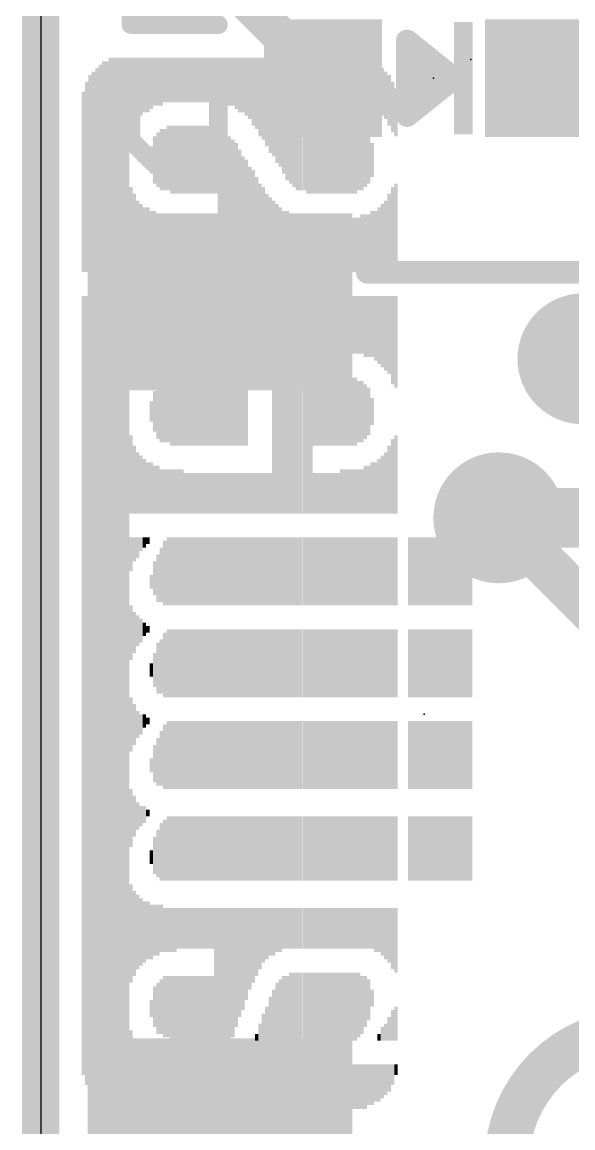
# Model space of a CAD drawing. Extents: x -0.1 to 25.5, y -0.1 to 20.4.
# Drawn here: x -0.13 to 3.62, y 6.08 to 13.59 of the extents above; entities that cross this region are included whole.
import ezdxf

# ---------------------------------------------------------------- set-up
doc = ezdxf.new("R2010")
doc.units = 0
for name, color, linetype in [('1', 12, 'CONTINUOUS'), ('16', 5, 'CONTINUOUS'), ('18', 110, 'CONTINUOUS'), ('20', 53, 'CONTINUOUS'), ('21', 40, 'CONTINUOUS'), ('22', 6, 'CONTINUOUS'), ('23', 40, 'CONTINUOUS'), ('24', 6, 'CONTINUOUS')]:
    doc.layers.add(name, color=color, linetype=linetype)

# ---------------------------------------------------------------- blocks, each defined once
blk = doc.blocks.new('RECT')
blk.add_solid([(-0.5, -0.5), (0.5, -0.5), (-0.5, 0.5), (0.5, 0.5)])
blk = doc.blocks.new('ROUNDV')
at = {"const_width": 0.5}
blk.add_lwpolyline([(0, -0.25, 1), (0, 0.25, 1), (0, -0.25)], format="xyb", dxfattribs=at)

msp = doc.modelspace()

# ---------------------------------------------------------------- linework, layer by layer
at = {"layer": '1'}
for points, const_width in [([(0, 0), (0, 20.32)], 0.254), ([(1.917, 13.208), (1.27, 13.855)], 0.254), ([(3.417, 13.208), (4.064, 13.208)], 0.3048), ([(3.1115, 10.2235), (3.945, 9.39)], 0.3048)]:
    msp.add_lwpolyline(points, dxfattribs=dict(at, const_width=const_width))
for points, const_width in [([(1.8721, 13.1631, 1), (1.9619, 13.2529)], 0.127), ([(3.417, 13.2842, 1), (3.417, 13.1318)], 0.1524), ([(3.1654, 10.2774, 1), (3.0576, 10.1696)], 0.1524)]:
    msp.add_lwpolyline(points, format="xyb", dxfattribs=dict(at, const_width=const_width))
at = {"layer": '16'}
for points, const_width in [([(0, 0), (0, 20.32)], 0.254), ([(3.1115, 10.2235), (4.8895, 10.2235)], 0.4064), ([(4.826, 10.2235), (3.1115, 10.2235)], 0.3048)]:
    msp.add_lwpolyline(points, dxfattribs=dict(at, const_width=const_width))
for points, const_width in [([(3.1115, 10.3251, 1), (3.1115, 10.1219)], 0.2032), ([(3.1115, 10.2997, 1), (3.1115, 10.1473)], 0.1524)]:
    msp.add_lwpolyline(points, format="xyb", dxfattribs=dict(at, const_width=const_width))
at = {"layer": '20'}
msp.add_line((0, 17.78), (0, 2.54), dxfattribs=at)
at = {"layer": '21'}
for points, const_width in [([(0.6133, 13.572), (0.6133, 14.0169)], 0.127), ([(1.2065, 13.572), (0.6133, 13.572)], 0.127), ([(2.8067, 13.208), (2.4892, 13.462)], 0.1524), ([(2.4892, 13.462), (2.4892, 12.954)], 0.1524), ([(2.4892, 13.4112), (2.5527, 13.4112)], 0.1524), ([(0.7616, 13.2297), (0.6133, 13.0814)], 0.127), ([(1.0582, 13.2297), (0.7616, 13.2297)], 0.127), ([(1.2065, 13.0814), (1.0582, 13.2297)], 0.127), ([(2.4892, 13.2588), (2.7432, 13.2588)], 0.1524), ([(2.4892, 12.954), (2.8067, 13.208)], 0.1524), ([(0.6133, 13.0814), (0.6133, 12.7848)], 0.127), ([(1.2065, 12.7848), (1.2065, 13.0814)], 0.127), ([(2.4892, 13.1064), (2.6797, 13.1064)], 0.1524), ([(0.6133, 12.7848), (0.7616, 12.6365)], 0.127), ([(1.0582, 12.6365), (1.2065, 12.7848)], 0.127), ([(0.7616, 12.6365), (1.0582, 12.6365)], 0.127), ([(2.2175, 11.89), (4.8175, 11.89)], 0.1524), ([(0.5175, 10.99), (0.5175, 6.79)], 0.1524)]:
    msp.add_lwpolyline(points, dxfattribs=dict(at, const_width=const_width))
for points, const_width in [([(0.6133, 13.6038, 1), (0.6133, 13.5403)], 0.0635), ([(0.5816, 13.572, 1), (0.6451, 13.572)], 0.0635), ([(1.2065, 13.5403, 1), (1.2065, 13.6038)], 0.0635), ([(2.513, 13.4918, 1), (2.4654, 13.4322)], 0.0762), ([(2.5273, 13.462, 1), (2.4511, 13.462)], 0.0762), ([(2.4892, 13.4493, 1), (2.4892, 13.3731)], 0.0762), ([(2.5527, 13.3731, 1), (2.5527, 13.4493)], 0.0762), ([(0.7616, 13.2614, 1), (0.7616, 13.1979)], 0.0635), ([(0.7841, 13.2072, 1), (0.7392, 13.2521)], 0.0635), ([(1.0807, 13.2521, 1), (1.0358, 13.2072)], 0.0635), ([(1.0582, 13.1979, 1), (1.0582, 13.2614)], 0.0635), ([(2.4892, 13.2969, 1), (2.4892, 13.2207)], 0.0762), ([(2.7432, 13.2207, 1), (2.7432, 13.2969)], 0.0762), ([(2.8305, 13.1782, 1), (2.7829, 13.2378)], 0.0762), ([(2.7829, 13.1782, 1), (2.8305, 13.2378)], 0.0762), ([(0.6451, 13.0814, 1), (0.5816, 13.0814)], 0.0635), ([(1.2383, 13.0814, 1), (1.1748, 13.0814)], 0.0635), ([(2.4892, 13.1445, 1), (2.4892, 13.0683)], 0.0762), ([(2.6797, 13.0683, 1), (2.6797, 13.1445)], 0.0762), ([(0.5909, 13.1038, 1), (0.6358, 13.0589)], 0.0635), ([(1.184, 13.0589, 1), (1.229, 13.1038)], 0.0635), ([(2.4654, 12.9838, 1), (2.513, 12.9242)], 0.0762), ([(2.4511, 12.954, 1), (2.5273, 12.954)], 0.0762), ([(0.6358, 12.8072, 1), (0.5909, 12.7623)], 0.0635), ([(1.229, 12.7623, 1), (1.184, 12.8072)], 0.0635), ([(0.5816, 12.7848, 1), (0.6451, 12.7848)], 0.0635), ([(1.1748, 12.7848, 1), (1.2383, 12.7848)], 0.0635), ([(0.7616, 12.6683, 1), (0.7616, 12.6047)], 0.0635), ([(0.7392, 12.614, 1), (0.7841, 12.659)], 0.0635), ([(1.0358, 12.659, 1), (1.0807, 12.614)], 0.0635), ([(1.0582, 12.6047, 1), (1.0582, 12.6683)], 0.0635), ([(2.2175, 11.9281, 1), (2.2175, 11.8519)], 0.0762), ([(0.5556, 10.99, 1), (0.4794, 10.99)], 0.0762), ([(0.4794, 6.79, 1), (0.5556, 6.79)], 0.0762)]:
    msp.add_lwpolyline(points, format="xyb", dxfattribs=dict(at, const_width=const_width))
at = {"layer": '22', "const_width": 0.3048}
msp.add_lwpolyline([(4.064, 4.944, 1), (4.064, 6.74, 1), (4.064, 4.944)], format="xyb", dxfattribs=at)
at = {"layer": '23'}
for p in [(2.667, 13.208), (2.6035, 8.89)]:
    msp.add_point(p, dxfattribs=at)
at = {"layer": '24'}
msp.add_point((2.921, 13.335), dxfattribs=at)

# ---------------------------------------------------------------- block references
at = {"layer": '1', "xscale": 0.8, "yscale": 0.8, "rotation": 270}
for p in [(1.917, 13.208), (3.417, 13.208)]:
    msp.add_blockref('RECT', p, dxfattribs=at)
at = {"layer": '1', "xscale": 1.8, "yscale": 1.2}
for p in [(1.2175, 11.69), (1.2175, 6.09)]:
    msp.add_blockref('RECT', p, dxfattribs=at)
at = {"layer": '18', "xscale": 0.889, "yscale": 0.889}
for p in [(3.683, 11.303), (3.683, 11.303), (3.1115, 10.2235), (3.1115, 10.2235)]:
    msp.add_blockref('ROUNDV', p, dxfattribs=at)
at = {"layer": '21', "xscale": 0.762, "yscale": 0.127, "rotation": 270}
msp.add_blockref('RECT', (2.8702, 13.208), dxfattribs=at)
at = {"layer": '22', "rotation": 270}
for p, xscale, yscale in [((0.404, 12.5959), 1.4072, 0.0231), ((0.4271, 12.6073), 1.43, 0.0231), ((0.4502, 12.6073), 1.43, 0.0231), ((0.4733, 12.62), 1.4554, 0.0231), ((0.4964, 12.62), 1.4554, 0.0231), ((0.5196, 12.62), 1.4554, 0.0231), ((0.5427, 12.62), 1.4554, 0.0231), ((0.5658, 12.62), 1.4554, 0.0231), ((0.5889, 12.62), 1.4554, 0.0231), ((0.612, 13.0937), 0.508, 0.0231), ((0.635, 13.1166), 0.4623, 0.0229), ((0.658, 13.1394), 0.4166, 0.0231), ((0.6811, 13.1509), 0.3937, 0.0231), ((0.7042, 13.1623), 0.3708, 0.0231), ((0.7273, 13.1623), 0.3708, 0.0231), ((0.7504, 13.1737), 0.348, 0.0231), ((0.7736, 13.1851), 0.3251, 0.0231), ((0.7967, 13.1851), 0.3251, 0.0231), ((0.8198, 13.1851), 0.3251, 0.0231), ((0.8429, 13.1966), 0.3023, 0.0231), ((0.866, 13.1966), 0.3023, 0.0231), ((0.889, 13.1966), 0.3023, 0.0229), ((0.912, 13.1966), 0.3023, 0.0231), ((0.9351, 13.1966), 0.3023, 0.0231), ((0.9582, 13.1966), 0.3023, 0.0231), ((0.9813, 13.1966), 0.3023, 0.0231), ((1.0044, 13.1966), 0.3023, 0.0231), ((1.0276, 13.1966), 0.3023, 0.0231), ((1.0507, 13.1966), 0.3023, 0.0231), ((1.0738, 13.1966), 0.3023, 0.0231), ((1.0969, 13.1966), 0.3023, 0.0231), ((1.12, 13.1966), 0.3023, 0.0231), ((1.143, 13.1966), 0.3023, 0.0229), ((1.166, 13.1966), 0.3023, 0.0231), ((1.1891, 13.1966), 0.3023, 0.0231), ((1.2122, 13.1966), 0.3023, 0.0231), ((1.2353, 13.1966), 0.3023, 0.0231), ((1.2584, 13.1851), 0.3251, 0.0231), ((1.2816, 13.1851), 0.3251, 0.0231), ((1.3047, 13.1851), 0.3251, 0.0231), ((1.3278, 13.1737), 0.348, 0.0231), ((1.3509, 13.1623), 0.3708, 0.0231), ((1.374, 13.1623), 0.3708, 0.0231), ((1.397, 13.1509), 0.3937, 0.0229), ((1.42, 13.1394), 0.4166, 0.0231), ((1.4431, 13.1166), 0.4623, 0.0231), ((1.4662, 13.1051), 0.4851, 0.0231), ((1.4893, 13.081), 0.5334, 0.0231), ((1.5124, 13.0696), 0.5563, 0.0231), ((1.5356, 13.0467), 0.602, 0.0231), ((1.5587, 13.0239), 0.6477, 0.0231), ((1.5818, 13.0124), 0.6706, 0.0231), ((1.6049, 12.9896), 0.7163, 0.0231), ((1.628, 12.9781), 0.7391, 0.0231), ((1.651, 12.954), 0.7874, 0.0229), ((1.674, 12.9311), 0.8331, 0.0231), ((1.6971, 12.9197), 0.856, 0.0231), ((1.7202, 12.9083), 0.8788, 0.0231), ((1.7433, 12.8969), 0.9017, 0.0231), ((1.7664, 12.8969), 0.9017, 0.0231), ((1.7896, 13.1966), 0.3023, 0.0231), ((1.8127, 13.1966), 0.3023, 0.0231), ((1.8358, 13.1966), 0.3023, 0.0231), ((1.8589, 13.1966), 0.3023, 0.0231), ((1.882, 13.1966), 0.3023, 0.0231), ((1.905, 13.1966), 0.3023, 0.0229), ((1.928, 13.1966), 0.3023, 0.0231), ((1.9511, 13.1966), 0.3023, 0.0231), ((1.9742, 13.1966), 0.3023, 0.0231), ((1.9973, 13.1966), 0.3023, 0.0231), ((2.0204, 13.1966), 0.3023, 0.0231), ((2.0436, 13.1966), 0.3023, 0.0231), ((2.0667, 13.1966), 0.3023, 0.0231), ((2.0898, 13.1966), 0.3023, 0.0231), ((2.1129, 13.1966), 0.3023, 0.0231), ((2.136, 13.1966), 0.3023, 0.0231), ((2.159, 13.1966), 0.3023, 0.0229), ((2.182, 13.1851), 0.3251, 0.0231), ((2.2051, 13.1851), 0.3251, 0.0231), ((2.2282, 13.1851), 0.3251, 0.0231), ((2.2513, 13.161), 0.3226, 0.0231), ((2.2744, 13.161), 0.3226, 0.0231), ((2.2976, 13.1382), 0.3226, 0.0231), ((0.3349, 12.5616), 1.3386, 0.0231), ((0.358, 12.573), 1.3614, 0.0231), ((0.381, 12.5844), 1.3843, 0.0229), ((2.3207, 13.1153), 0.3226, 0.0231), ((2.3438, 13.0924), 0.3226, 0.0231), ((2.3669, 13.0581), 0.3454, 0.0231), ((0.3118, 12.5387), 1.2929, 0.0231), ((2.39, 13.0124), 0.3454, 0.0231), ((2.413, 12.9769), 0.3251, 0.0229), ((0.2887, 12.5044), 1.2243, 0.0231), ((0.7967, 12.6543), 0.3708, 0.0231), ((0.8198, 12.6543), 0.4166, 0.0231), ((0.8429, 12.6543), 0.4166, 0.0231), ((0.866, 12.6657), 0.4394, 0.0231), ((0.889, 12.6543), 0.4623, 0.0229), ((0.912, 12.6543), 0.4623, 0.0231), ((0.9351, 12.6543), 0.4623, 0.0231), ((0.9582, 12.6543), 0.4623, 0.0231), ((0.9813, 12.6543), 0.4623, 0.0231), ((1.0044, 12.6543), 0.4623, 0.0231), ((1.0276, 12.6543), 0.4623, 0.0231), ((1.0507, 12.6543), 0.4623, 0.0231), ((1.0738, 12.6543), 0.4623, 0.0231), ((1.0969, 12.6543), 0.4623, 0.0231), ((1.12, 12.6543), 0.4623, 0.0231), ((1.143, 12.6543), 0.4623, 0.0229), ((1.166, 12.6543), 0.4623, 0.0231), ((1.1891, 12.6543), 0.4623, 0.0231), ((1.2122, 12.3774), 0.9703, 0.0231), ((1.2353, 12.3774), 0.9703, 0.0231), ((1.2584, 12.366), 0.9474, 0.0231), ((1.7896, 12.6657), 0.4394, 0.0231), ((1.8127, 12.6543), 0.4623, 0.0231), ((1.8358, 12.6543), 0.4623, 0.0231), ((1.8589, 12.6543), 0.4623, 0.0231), ((1.882, 12.6543), 0.4623, 0.0231), ((1.905, 12.6543), 0.4623, 0.0229), ((1.928, 12.6543), 0.4623, 0.0231), ((1.9511, 12.6543), 0.4623, 0.0231), ((1.9742, 12.6543), 0.4623, 0.0231), ((1.9973, 12.6543), 0.4623, 0.0231), ((2.0204, 12.6543), 0.4623, 0.0231), ((2.0436, 12.6543), 0.4623, 0.0231), ((2.0667, 12.6543), 0.4623, 0.0231), ((2.0898, 12.6543), 0.4623, 0.0231), ((2.1129, 12.6543), 0.4623, 0.0231), ((2.136, 12.6543), 0.4623, 0.0231), ((2.159, 12.6657), 0.4394, 0.0229), ((2.182, 12.6543), 0.4166, 0.0231), ((2.2051, 12.6543), 0.3708, 0.0231), ((0.7736, 12.653), 0.3226, 0.0231), ((1.2816, 12.3533), 0.922, 0.0231), ((1.3047, 12.3419), 0.8992, 0.0231), ((1.3278, 12.3304), 0.8763, 0.0231), ((2.2282, 12.653), 0.3226, 0.0231), ((2.2513, 12.653), 0.2311, 0.0231), ((0.7504, 12.653), 0.1854, 0.0231), ((1.3509, 12.3076), 0.8306, 0.0231), ((1.374, 12.2847), 0.7849, 0.0231), ((1.397, 12.2733), 0.762, 0.0229), ((1.42, 12.2504), 0.7163, 0.0231), ((1.4431, 12.239), 0.6934, 0.0231), ((0.612, 12.2847), 0.3683, 0.0231), ((1.4662, 12.2149), 0.6452, 0.0231), ((1.4893, 12.192), 0.5994, 0.0231), ((1.5124, 12.1806), 0.5766, 0.0231), ((2.39, 12.1806), 0.5766, 0.0231), ((2.413, 12.192), 0.5994, 0.0229), ((0.635, 12.2619), 0.3226, 0.0229), ((1.5356, 12.1577), 0.5309, 0.0231), ((1.5587, 12.1463), 0.508, 0.0231), ((2.3669, 12.1577), 0.5309, 0.0231), ((0.658, 12.239), 0.2769, 0.0231), ((0.6811, 12.2276), 0.254, 0.0231), ((0.7042, 12.2161), 0.2311, 0.0231), ((0.7273, 12.2161), 0.2311, 0.0231), ((1.5818, 12.1349), 0.4851, 0.0231), ((1.6049, 12.1234), 0.4623, 0.0231), ((1.628, 12.112), 0.4394, 0.0231), ((2.2976, 12.112), 0.4394, 0.0231), ((2.3207, 12.1234), 0.4623, 0.0231), ((2.3438, 12.1349), 0.4851, 0.0231), ((0.7504, 12.2034), 0.2057, 0.0231), ((0.7736, 12.0993), 0.414, 0.0231), ((0.7967, 12.0879), 0.3912, 0.0231), ((0.8198, 12.0879), 0.3912, 0.0231), ((0.8429, 12.0879), 0.3912, 0.0231), ((0.866, 12.0764), 0.3683, 0.0231), ((0.889, 12.0764), 0.3683, 0.0229), ((0.912, 12.0764), 0.3683, 0.0231), ((0.9351, 12.0764), 0.3683, 0.0231), ((0.9582, 12.0764), 0.3683, 0.0231), ((0.9813, 12.0764), 0.3683, 0.0231), ((1.0044, 12.0764), 0.3683, 0.0231), ((1.0276, 12.0764), 0.3683, 0.0231), ((1.0507, 12.0764), 0.3683, 0.0231), ((1.0738, 12.0764), 0.3683, 0.0231), ((1.0969, 12.0764), 0.3683, 0.0231), ((1.12, 12.0764), 0.3683, 0.0231), ((1.143, 12.0764), 0.3683, 0.0229), ((1.166, 12.0764), 0.3683, 0.0231), ((1.1891, 12.0764), 0.3683, 0.0231), ((1.651, 12.0993), 0.414, 0.0229), ((1.674, 12.0993), 0.414, 0.0231), ((1.6971, 12.0879), 0.3912, 0.0231), ((1.7202, 12.0879), 0.3912, 0.0231), ((1.7433, 12.0764), 0.3683, 0.0231), ((1.7664, 12.0764), 0.3683, 0.0231), ((1.7896, 12.0764), 0.3683, 0.0231), ((1.8127, 12.0764), 0.3683, 0.0231), ((1.8358, 12.0764), 0.3683, 0.0231), ((1.8589, 12.0764), 0.3683, 0.0231), ((1.882, 12.0764), 0.3683, 0.0231), ((1.905, 12.0764), 0.3683, 0.0229), ((1.928, 12.0764), 0.3683, 0.0231), ((1.9511, 12.0764), 0.3683, 0.0231), ((1.9742, 12.0764), 0.3683, 0.0231), ((1.9973, 12.0764), 0.3683, 0.0231), ((2.0204, 12.0764), 0.3683, 0.0231), ((2.0436, 12.0764), 0.3683, 0.0231), ((2.0667, 12.0764), 0.3683, 0.0231), ((2.0898, 12.0764), 0.3683, 0.0231), ((2.1129, 12.0764), 0.3683, 0.0231), ((2.136, 12.0764), 0.3683, 0.0231), ((2.159, 12.0764), 0.3683, 0.0229), ((2.182, 12.0879), 0.3912, 0.0231), ((2.2051, 12.0879), 0.3912, 0.0231), ((2.2282, 12.0879), 0.3912, 0.0231), ((2.2513, 12.0993), 0.414, 0.0231), ((2.2744, 12.0993), 0.414, 0.0231), ((0.2887, 9.0856), 5.2883, 0.0231), ((0.3118, 9.0513), 5.3569, 0.0231), ((0.3349, 9.0284), 5.4026, 0.0231), ((0.358, 9.017), 5.4254, 0.0231), ((0.381, 9.0056), 5.4483, 0.0229), ((0.404, 8.9941), 5.4712, 0.0231), ((0.4271, 8.9941), 5.4712, 0.0231), ((0.4502, 8.9827), 5.494, 0.0231), ((0.4733, 8.9827), 5.494, 0.0231), ((0.4964, 8.97), 5.5194, 0.0231), ((0.5196, 8.97), 5.5194, 0.0231), ((0.5427, 8.97), 5.5194, 0.0231), ((0.5658, 8.97), 5.5194, 0.0231), ((0.5889, 8.97), 5.5194, 0.0231), ((0.7736, 11.5227), 0.414, 0.0231), ((0.7967, 11.5227), 0.414, 0.0231), ((0.8198, 11.5341), 0.3912, 0.0231), ((0.8429, 11.5341), 0.3912, 0.0231), ((0.866, 11.5341), 0.3912, 0.0231), ((0.889, 11.5341), 0.3912, 0.0229), ((0.912, 11.5456), 0.3683, 0.0231), ((0.9351, 11.5456), 0.3683, 0.0231), ((0.9582, 11.5456), 0.3683, 0.0231), ((0.9813, 11.5456), 0.3683, 0.0231), ((1.0044, 11.5456), 0.3683, 0.0231), ((1.0276, 11.5456), 0.3683, 0.0231), ((1.0507, 11.5456), 0.3683, 0.0231), ((1.0738, 11.5456), 0.3683, 0.0231), ((1.0969, 11.5456), 0.3683, 0.0231), ((1.12, 11.5456), 0.3683, 0.0231), ((1.143, 11.5456), 0.3683, 0.0229), ((1.166, 11.5456), 0.3683, 0.0231), ((1.1891, 11.5456), 0.3683, 0.0231), ((1.2122, 11.5456), 0.3683, 0.0231), ((1.2353, 11.5456), 0.3683, 0.0231), ((1.2584, 11.5456), 0.3683, 0.0231), ((1.2816, 11.5456), 0.3683, 0.0231), ((1.3047, 11.5456), 0.3683, 0.0231), ((1.3278, 11.5456), 0.3683, 0.0231), ((1.3509, 11.5456), 0.3683, 0.0231), ((1.374, 11.5456), 0.3683, 0.0231), ((1.397, 11.5456), 0.3683, 0.0229), ((1.42, 11.5456), 0.3683, 0.0231), ((1.4431, 11.5456), 0.3683, 0.0231), ((1.4662, 11.5456), 0.3683, 0.0231), ((1.4893, 11.5456), 0.3683, 0.0231), ((1.5124, 11.5456), 0.3683, 0.0231), ((1.5356, 11.5456), 0.3683, 0.0231), ((1.5587, 11.5456), 0.3683, 0.0231), ((1.5818, 11.5456), 0.3683, 0.0231), ((1.6049, 11.5456), 0.3683, 0.0231), ((1.628, 11.5456), 0.3683, 0.0231), ((1.651, 11.5456), 0.3683, 0.0229), ((1.674, 11.5456), 0.3683, 0.0231), ((1.6971, 11.5456), 0.3683, 0.0231), ((1.7202, 11.5456), 0.3683, 0.0231), ((1.7433, 11.5456), 0.3683, 0.0231), ((1.7664, 11.5456), 0.3683, 0.0231), ((1.7896, 11.5456), 0.3683, 0.0231), ((1.8127, 11.5456), 0.3683, 0.0231), ((1.8358, 11.5456), 0.3683, 0.0231), ((1.8589, 11.5456), 0.3683, 0.0231), ((1.882, 11.5456), 0.3683, 0.0231), ((1.905, 11.5456), 0.3683, 0.0229), ((1.928, 11.5456), 0.3683, 0.0231), ((1.9511, 11.5456), 0.3683, 0.0231), ((1.9742, 11.5456), 0.3683, 0.0231), ((1.9973, 11.5456), 0.3683, 0.0231), ((2.0204, 11.5456), 0.3683, 0.0231), ((2.0436, 11.5456), 0.3683, 0.0231), ((2.0667, 11.5456), 0.3683, 0.0231), ((2.0898, 11.5456), 0.3683, 0.0231), ((2.1129, 11.5341), 0.3912, 0.0231), ((2.136, 11.5341), 0.3912, 0.0231), ((2.159, 11.5341), 0.3912, 0.0229), ((2.182, 11.5341), 0.3912, 0.0231), ((2.2051, 11.5227), 0.414, 0.0231), ((2.2282, 11.5227), 0.414, 0.0231), ((2.2513, 11.5227), 0.414, 0.0231), ((2.2744, 11.51), 0.4394, 0.0231), ((2.2976, 11.4986), 0.4623, 0.0231), ((2.3207, 11.4871), 0.4851, 0.0231), ((2.3438, 11.4757), 0.508, 0.0231), ((2.3669, 11.4643), 0.5309, 0.0231), ((2.39, 11.43), 0.5994, 0.0231), ((2.413, 11.4186), 0.6223, 0.0229), ((0.612, 11.3259), 0.3912, 0.0231), ((0.635, 11.3487), 0.3454, 0.0229), ((0.658, 11.3716), 0.2997, 0.0231), ((0.6811, 11.383), 0.2769, 0.0231), ((0.7042, 11.3944), 0.254, 0.0231), ((0.7273, 11.4059), 0.2311, 0.0231), ((0.7504, 11.4059), 0.2311, 0.0231), ((0.7967, 10.9449), 0.3708, 0.0231), ((0.8198, 10.9449), 0.4166, 0.0231), ((0.8429, 10.9449), 0.4166, 0.0231), ((0.866, 10.9563), 0.4394, 0.0231), ((0.889, 10.9449), 0.4623, 0.0229), ((0.912, 10.9449), 0.4623, 0.0231), ((0.9351, 10.9449), 0.4623, 0.0231), ((0.9582, 10.9449), 0.4623, 0.0231), ((0.9813, 10.9449), 0.4623, 0.0231), ((1.0044, 10.9449), 0.4623, 0.0231), ((1.0276, 10.9449), 0.4623, 0.0231), ((1.0507, 10.9449), 0.4623, 0.0231), ((1.0738, 10.9449), 0.4623, 0.0231), ((1.0969, 10.9449), 0.4623, 0.0231), ((1.12, 10.9449), 0.4623, 0.0231), ((1.143, 10.9449), 0.4623, 0.0229), ((1.166, 10.9449), 0.4623, 0.0231), ((1.1891, 10.9449), 0.4623, 0.0231), ((1.2122, 10.9449), 0.4623, 0.0231), ((1.2353, 10.9449), 0.4623, 0.0231), ((1.2584, 10.9449), 0.4623, 0.0231), ((1.2816, 10.9449), 0.4623, 0.0231), ((1.3047, 10.9449), 0.4623, 0.0231), ((1.3278, 10.9449), 0.4623, 0.0231), ((1.3509, 10.9449), 0.4623, 0.0231), ((1.374, 10.9449), 0.4623, 0.0231), ((1.397, 10.9449), 0.4623, 0.0229), ((1.5818, 10.7137), 0.9246, 0.0231), ((1.6049, 10.7137), 0.9246, 0.0231), ((1.628, 10.7137), 0.9246, 0.0231), ((1.651, 10.7137), 0.9246, 0.0229), ((1.674, 10.7137), 0.9246, 0.0231), ((1.6971, 10.7137), 0.9246, 0.0231), ((1.7202, 10.7137), 0.9246, 0.0231), ((1.7433, 10.7137), 0.9246, 0.0231), ((1.7664, 10.7137), 0.9246, 0.0231), ((1.7896, 10.7137), 0.9246, 0.0231), ((1.8127, 10.7137), 0.9246, 0.0231), ((1.8358, 10.7137), 0.9246, 0.0231), ((1.8589, 10.9449), 0.4623, 0.0231), ((1.882, 10.9449), 0.4623, 0.0231), ((1.905, 10.9449), 0.4623, 0.0229), ((1.928, 10.9449), 0.4623, 0.0231), ((1.9511, 10.9449), 0.4623, 0.0231), ((1.9742, 10.9449), 0.4623, 0.0231), ((1.9973, 10.9449), 0.4623, 0.0231), ((2.0204, 10.9449), 0.4623, 0.0231), ((2.0436, 10.9449), 0.4623, 0.0231), ((2.0667, 10.9449), 0.4623, 0.0231), ((2.0898, 10.9449), 0.4623, 0.0231), ((2.1129, 10.9449), 0.4623, 0.0231), ((2.136, 10.9449), 0.4623, 0.0231), ((2.159, 10.9449), 0.4166, 0.0229), ((2.182, 10.9449), 0.4166, 0.0231), ((2.2051, 10.9449), 0.3708, 0.0231), ((0.7736, 10.9461), 0.2769, 0.0231), ((2.2282, 10.9449), 0.3251, 0.0231), ((2.2513, 10.9449), 0.1829, 0.0231), ((0.7504, 10.9449), 0.1372, 0.0231), ((0.612, 10.5169), 0.5309, 0.0231), ((2.39, 10.5054), 0.508, 0.0231), ((2.413, 10.5169), 0.5309, 0.0229), ((0.635, 10.4826), 0.4623, 0.0229), ((0.658, 10.4597), 0.4166, 0.0231), ((2.3438, 10.4597), 0.4166, 0.0231), ((2.3669, 10.4826), 0.4623, 0.0231), ((0.6811, 10.4483), 0.3937, 0.0231), ((0.7042, 10.4369), 0.3708, 0.0231), ((0.7273, 10.4254), 0.348, 0.0231), ((0.7504, 10.4254), 0.348, 0.0231), ((2.2513, 10.4254), 0.348, 0.0231), ((2.2744, 10.4254), 0.348, 0.0231), ((2.2976, 10.4369), 0.3708, 0.0231), ((2.3207, 10.4483), 0.3937, 0.0231), ((0.7736, 10.414), 0.3251, 0.0231), ((0.7967, 10.414), 0.3251, 0.0231), ((0.8198, 10.4026), 0.3023, 0.0231), ((0.8429, 10.4026), 0.3023, 0.0231), ((0.866, 10.4026), 0.3023, 0.0231), ((0.889, 10.4026), 0.3023, 0.0229), ((0.912, 10.4026), 0.3023, 0.0231), ((0.9351, 10.4026), 0.3023, 0.0231), ((0.9582, 10.4026), 0.3023, 0.0231), ((0.9813, 10.3899), 0.2769, 0.0231), ((1.0044, 10.3899), 0.2769, 0.0231), ((1.0276, 10.3899), 0.2769, 0.0231), ((1.0507, 10.3899), 0.2769, 0.0231), ((1.0738, 10.3899), 0.2769, 0.0231), ((1.0969, 10.3899), 0.2769, 0.0231), ((1.12, 10.3899), 0.2769, 0.0231), ((1.143, 10.3899), 0.2769, 0.0229), ((1.166, 10.3899), 0.2769, 0.0231), ((1.1891, 10.3899), 0.2769, 0.0231), ((1.2122, 10.3899), 0.2769, 0.0231), ((1.2353, 10.3899), 0.2769, 0.0231), ((1.2584, 10.3899), 0.2769, 0.0231), ((1.2816, 10.3899), 0.2769, 0.0231), ((1.3047, 10.3899), 0.2769, 0.0231), ((1.3278, 10.3899), 0.2769, 0.0231), ((1.3509, 10.3899), 0.2769, 0.0231), ((1.374, 10.3899), 0.2769, 0.0231), ((1.397, 10.3899), 0.2769, 0.0229), ((1.42, 10.3899), 0.2769, 0.0231), ((1.4431, 10.3899), 0.2769, 0.0231), ((1.4662, 10.3899), 0.2769, 0.0231), ((1.4893, 10.3899), 0.2769, 0.0231), ((1.5124, 10.3899), 0.2769, 0.0231), ((1.5356, 10.3899), 0.2769, 0.0231), ((1.5587, 10.3899), 0.2769, 0.0231), ((1.8589, 10.3899), 0.2769, 0.0231), ((1.882, 10.3899), 0.2769, 0.0231), ((1.905, 10.3899), 0.2769, 0.0229), ((1.928, 10.3899), 0.2769, 0.0231), ((1.9511, 10.3899), 0.2769, 0.0231), ((1.9742, 10.3899), 0.2769, 0.0231), ((1.9973, 10.3899), 0.2769, 0.0231), ((2.0204, 10.3899), 0.2769, 0.0231), ((2.0436, 10.4026), 0.3023, 0.0231), ((2.0667, 10.4026), 0.3023, 0.0231), ((2.0898, 10.4026), 0.3023, 0.0231), ((2.1129, 10.4026), 0.3023, 0.0231), ((2.136, 10.4026), 0.3023, 0.0231), ((2.159, 10.4026), 0.3023, 0.0229), ((2.182, 10.4026), 0.3023, 0.0231), ((2.2051, 10.414), 0.3251, 0.0231), ((2.2282, 10.414), 0.3251, 0.0231), ((0.612, 9.9759), 0.2311, 0.0231), ((0.635, 10.0101), 0.1626, 0.0229), ((0.658, 10.0216), 0.1397, 0.0231), ((0.6811, 10.0444), 0.094, 0.0231), ((0.7042, 10.0559), 0.0711, 0.0231), ((0.7273, 10.0686), 0.0457, 0.0231), ((0.8429, 9.8489), 0.4394, 0.0231), ((0.866, 9.8603), 0.4623, 0.0231), ((0.889, 9.8603), 0.4623, 0.0229), ((0.912, 9.8603), 0.4623, 0.0231), ((0.9351, 9.8603), 0.4623, 0.0231), ((0.9582, 9.8603), 0.4623, 0.0231), ((0.9813, 9.8603), 0.4623, 0.0231), ((1.0044, 9.8603), 0.4623, 0.0231), ((1.0276, 9.8603), 0.4623, 0.0231), ((1.0507, 9.8603), 0.4623, 0.0231), ((1.0738, 9.8603), 0.4623, 0.0231), ((1.0969, 9.8603), 0.4623, 0.0231), ((1.12, 9.8603), 0.4623, 0.0231), ((1.143, 9.8603), 0.4623, 0.0229), ((1.166, 9.8603), 0.4623, 0.0231), ((1.1891, 9.8603), 0.4623, 0.0231), ((1.2122, 9.8603), 0.4623, 0.0231), ((1.2353, 9.8603), 0.4623, 0.0231), ((1.2584, 9.8603), 0.4623, 0.0231), ((1.2816, 9.8603), 0.4623, 0.0231), ((1.3047, 9.8603), 0.4623, 0.0231), ((1.3278, 9.8603), 0.4623, 0.0231), ((1.3509, 9.8603), 0.4623, 0.0231), ((1.374, 9.8603), 0.4623, 0.0231), ((1.397, 9.8603), 0.4623, 0.0229), ((1.42, 9.8603), 0.4623, 0.0231), ((1.4431, 9.8603), 0.4623, 0.0231), ((1.4662, 9.8603), 0.4623, 0.0231), ((1.4893, 9.8603), 0.4623, 0.0231), ((1.5124, 9.8603), 0.4623, 0.0231), ((1.5356, 9.8603), 0.4623, 0.0231), ((1.5587, 9.8603), 0.4623, 0.0231), ((1.5818, 9.8603), 0.4623, 0.0231), ((1.6049, 9.8603), 0.4623, 0.0231), ((1.628, 9.8603), 0.4623, 0.0231), ((1.651, 9.8603), 0.4623, 0.0229), ((1.674, 9.8603), 0.4623, 0.0231), ((1.6971, 9.8603), 0.4623, 0.0231), ((1.7202, 9.8603), 0.4623, 0.0231), ((1.7433, 9.8603), 0.4623, 0.0231), ((1.7664, 9.8603), 0.4623, 0.0231), ((1.7896, 9.8603), 0.4623, 0.0231), ((1.8127, 9.8603), 0.4623, 0.0231), ((1.8358, 9.8603), 0.4623, 0.0231), ((1.8589, 9.8603), 0.4623, 0.0231), ((1.882, 9.8603), 0.4623, 0.0231), ((1.905, 9.8603), 0.4623, 0.0229), ((1.928, 9.8603), 0.4623, 0.0231), ((1.9511, 9.8603), 0.4623, 0.0231), ((1.9742, 9.8603), 0.4623, 0.0231), ((1.9973, 9.8603), 0.4623, 0.0231), ((2.0204, 9.8603), 0.4623, 0.0231), ((2.0436, 9.8603), 0.4623, 0.0231), ((2.0667, 9.8603), 0.4623, 0.0231), ((2.0898, 9.8603), 0.4623, 0.0231), ((2.1129, 9.8603), 0.4623, 0.0231), ((2.136, 9.8603), 0.4623, 0.0231), ((2.159, 9.8603), 0.4623, 0.0229), ((2.182, 9.8603), 0.4623, 0.0231), ((2.2051, 9.8603), 0.4623, 0.0231), ((2.2282, 9.8603), 0.4623, 0.0231), ((2.2513, 9.8603), 0.4623, 0.0231), ((2.2744, 9.8603), 0.4623, 0.0231), ((2.2976, 9.8603), 0.4623, 0.0231), ((2.3207, 9.8603), 0.4623, 0.0231), ((2.3438, 9.8603), 0.4623, 0.0231), ((2.3669, 9.8603), 0.4623, 0.0231), ((2.39, 9.8603), 0.4623, 0.0231), ((2.413, 9.8603), 0.4623, 0.0229), ((2.5053, 9.8603), 0.4623, 0.0231), ((2.5284, 9.8603), 0.4623, 0.0231), ((2.5516, 9.8603), 0.4623, 0.0231), ((2.5747, 9.8603), 0.4623, 0.0231), ((2.5978, 9.8603), 0.4623, 0.0231), ((2.6209, 9.8603), 0.4623, 0.0231), ((2.644, 9.8603), 0.4623, 0.0231), ((2.667, 9.8603), 0.4623, 0.0229), ((2.69, 9.8603), 0.4623, 0.0231), ((2.7131, 9.8603), 0.4623, 0.0231), ((2.7362, 9.8603), 0.4623, 0.0231), ((2.7593, 9.8603), 0.4623, 0.0231), ((2.7824, 9.8603), 0.4623, 0.0231), ((2.8056, 9.8603), 0.4623, 0.0231), ((2.8287, 9.8603), 0.4623, 0.0231), ((2.8518, 9.8603), 0.4623, 0.0231), ((2.8749, 9.8603), 0.4623, 0.0231), ((2.898, 9.8603), 0.4623, 0.0231), ((2.921, 9.8603), 0.4623, 0.0229), ((0.8198, 9.8361), 0.3683, 0.0231), ((0.7736, 9.8133), 0.2311, 0.0231), ((0.7967, 9.8133), 0.3226, 0.0231), ((0.7504, 9.7904), 0.094, 0.0231), ((0.612, 9.4437), 0.3708, 0.0231), ((0.635, 9.445), 0.2769, 0.0229), ((0.658, 9.4564), 0.2083, 0.0231), ((0.6811, 9.4564), 0.1626, 0.0231), ((0.7042, 9.4666), 0.0914, 0.0231), ((0.7273, 9.4666), 0.0457, 0.0231), ((0.866, 9.2354), 0.4623, 0.0231), ((0.889, 9.2354), 0.4623, 0.0229), ((0.912, 9.2354), 0.4623, 0.0231), ((0.9351, 9.2354), 0.4623, 0.0231), ((0.9582, 9.2354), 0.4623, 0.0231), ((0.9813, 9.2354), 0.4623, 0.0231), ((1.0044, 9.2354), 0.4623, 0.0231), ((1.0276, 9.2354), 0.4623, 0.0231), ((1.0507, 9.2354), 0.4623, 0.0231), ((1.0738, 9.2354), 0.4623, 0.0231), ((1.0969, 9.2354), 0.4623, 0.0231), ((1.12, 9.2354), 0.4623, 0.0231), ((1.143, 9.2354), 0.4623, 0.0229), ((1.166, 9.2354), 0.4623, 0.0231), ((1.1891, 9.2354), 0.4623, 0.0231), ((1.2122, 9.2354), 0.4623, 0.0231), ((1.2353, 9.2354), 0.4623, 0.0231), ((1.2584, 9.2354), 0.4623, 0.0231), ((1.2816, 9.2354), 0.4623, 0.0231), ((1.3047, 9.2354), 0.4623, 0.0231), ((1.3278, 9.2354), 0.4623, 0.0231), ((1.3509, 9.2354), 0.4623, 0.0231), ((1.374, 9.2354), 0.4623, 0.0231), ((1.397, 9.2354), 0.4623, 0.0229), ((1.42, 9.2354), 0.4623, 0.0231), ((1.4431, 9.2354), 0.4623, 0.0231), ((1.4662, 9.2354), 0.4623, 0.0231), ((1.4893, 9.2354), 0.4623, 0.0231), ((1.5124, 9.2354), 0.4623, 0.0231), ((1.5356, 9.2354), 0.4623, 0.0231), ((1.5587, 9.2354), 0.4623, 0.0231), ((1.5818, 9.2354), 0.4623, 0.0231), ((1.6049, 9.2354), 0.4623, 0.0231), ((1.628, 9.2354), 0.4623, 0.0231), ((1.651, 9.2354), 0.4623, 0.0229), ((1.674, 9.2354), 0.4623, 0.0231), ((1.6971, 9.2354), 0.4623, 0.0231), ((1.7202, 9.2354), 0.4623, 0.0231), ((1.7433, 9.2354), 0.4623, 0.0231), ((1.7664, 9.2354), 0.4623, 0.0231), ((1.7896, 9.2354), 0.4623, 0.0231), ((1.8127, 9.2354), 0.4623, 0.0231), ((1.8358, 9.2354), 0.4623, 0.0231), ((1.8589, 9.2354), 0.4623, 0.0231), ((1.882, 9.2354), 0.4623, 0.0231), ((1.905, 9.2354), 0.4623, 0.0229), ((1.928, 9.2354), 0.4623, 0.0231), ((1.9511, 9.2354), 0.4623, 0.0231), ((1.9742, 9.2354), 0.4623, 0.0231), ((1.9973, 9.2354), 0.4623, 0.0231), ((2.0204, 9.2354), 0.4623, 0.0231), ((2.0436, 9.2354), 0.4623, 0.0231), ((2.0667, 9.2354), 0.4623, 0.0231), ((2.0898, 9.2354), 0.4623, 0.0231), ((2.1129, 9.2354), 0.4623, 0.0231), ((2.136, 9.2354), 0.4623, 0.0231), ((2.159, 9.2354), 0.4623, 0.0229), ((2.182, 9.2354), 0.4623, 0.0231), ((2.2051, 9.2354), 0.4623, 0.0231), ((2.2282, 9.2354), 0.4623, 0.0231), ((2.2513, 9.2354), 0.4623, 0.0231), ((2.2744, 9.2354), 0.4623, 0.0231), ((2.2976, 9.2354), 0.4623, 0.0231), ((2.3207, 9.2354), 0.4623, 0.0231), ((2.3438, 9.2354), 0.4623, 0.0231), ((2.3669, 9.2354), 0.4623, 0.0231), ((2.39, 9.2354), 0.4623, 0.0231), ((2.413, 9.2354), 0.4623, 0.0229), ((2.5053, 9.2354), 0.4623, 0.0231), ((2.5284, 9.2354), 0.4623, 0.0231), ((2.5516, 9.2354), 0.4623, 0.0231), ((2.5747, 9.2354), 0.4623, 0.0231), ((2.5978, 9.2354), 0.4623, 0.0231), ((2.6209, 9.2354), 0.4623, 0.0231), ((2.644, 9.2354), 0.4623, 0.0231), ((2.667, 9.2354), 0.4623, 0.0229), ((2.69, 9.2354), 0.4623, 0.0231), ((2.7131, 9.2354), 0.4623, 0.0231), ((2.7362, 9.2354), 0.4623, 0.0231), ((2.7593, 9.2354), 0.4623, 0.0231), ((2.7824, 9.2354), 0.4623, 0.0231), ((2.8056, 9.2354), 0.4623, 0.0231), ((2.8287, 9.2354), 0.4623, 0.0231), ((2.8518, 9.2354), 0.4623, 0.0231), ((2.8749, 9.2354), 0.4623, 0.0231), ((2.898, 9.2354), 0.4623, 0.0231), ((2.921, 9.2354), 0.4623, 0.0229), ((0.8198, 9.2139), 0.3683, 0.0231), ((0.8429, 9.224), 0.4394, 0.0231), ((0.7967, 9.2024), 0.3454, 0.0231), ((0.7504, 9.1897), 0.0914, 0.0231), ((0.7736, 9.191), 0.2311, 0.0231), ((0.612, 8.8201), 0.3683, 0.0231), ((0.635, 8.8201), 0.2769, 0.0229), ((0.658, 8.8201), 0.1854, 0.0231), ((0.6811, 8.8201), 0.1397, 0.0231), ((0.7042, 8.8443), 0.0914, 0.0231), ((0.7273, 8.8443), 0.0457, 0.0231), ((0.8429, 8.6017), 0.4394, 0.0231), ((0.866, 8.6131), 0.4623, 0.0231), ((0.889, 8.6131), 0.4623, 0.0229), ((0.912, 8.6131), 0.4623, 0.0231), ((0.9351, 8.6131), 0.4623, 0.0231), ((0.9582, 8.6131), 0.4623, 0.0231), ((0.9813, 8.6131), 0.4623, 0.0231), ((1.0044, 8.6131), 0.4623, 0.0231), ((1.0276, 8.6131), 0.4623, 0.0231), ((1.0507, 8.6131), 0.4623, 0.0231), ((1.0738, 8.6131), 0.4623, 0.0231), ((1.0969, 8.6131), 0.4623, 0.0231), ((1.12, 8.6131), 0.4623, 0.0231), ((1.143, 8.6131), 0.4623, 0.0229), ((1.166, 8.6131), 0.4623, 0.0231), ((1.1891, 8.6131), 0.4623, 0.0231), ((1.2122, 8.6131), 0.4623, 0.0231), ((1.2353, 8.6131), 0.4623, 0.0231), ((1.2584, 8.6131), 0.4623, 0.0231), ((1.2816, 8.6131), 0.4623, 0.0231), ((1.3047, 8.6131), 0.4623, 0.0231), ((1.3278, 8.6131), 0.4623, 0.0231), ((1.3509, 8.6131), 0.4623, 0.0231), ((1.374, 8.6131), 0.4623, 0.0231), ((1.397, 8.6131), 0.4623, 0.0229), ((1.42, 8.6131), 0.4623, 0.0231), ((1.4431, 8.6131), 0.4623, 0.0231), ((1.4662, 8.6131), 0.4623, 0.0231), ((1.4893, 8.6131), 0.4623, 0.0231), ((1.5124, 8.6131), 0.4623, 0.0231), ((1.5356, 8.6131), 0.4623, 0.0231), ((1.5587, 8.6131), 0.4623, 0.0231), ((1.5818, 8.6131), 0.4623, 0.0231), ((1.6049, 8.6131), 0.4623, 0.0231), ((1.628, 8.6131), 0.4623, 0.0231), ((1.651, 8.6131), 0.4623, 0.0229), ((1.674, 8.6131), 0.4623, 0.0231), ((1.6971, 8.6131), 0.4623, 0.0231), ((1.7202, 8.6131), 0.4623, 0.0231), ((1.7433, 8.6131), 0.4623, 0.0231), ((1.7664, 8.6131), 0.4623, 0.0231), ((1.7896, 8.6131), 0.4623, 0.0231), ((1.8127, 8.6131), 0.4623, 0.0231), ((1.8358, 8.6131), 0.4623, 0.0231), ((1.8589, 8.6131), 0.4623, 0.0231), ((1.882, 8.6131), 0.4623, 0.0231), ((1.905, 8.6131), 0.4623, 0.0229), ((1.928, 8.6131), 0.4623, 0.0231), ((1.9511, 8.6131), 0.4623, 0.0231), ((1.9742, 8.6131), 0.4623, 0.0231), ((1.9973, 8.6131), 0.4623, 0.0231), ((2.0204, 8.6131), 0.4623, 0.0231), ((2.0436, 8.6131), 0.4623, 0.0231), ((2.0667, 8.6131), 0.4623, 0.0231), ((2.0898, 8.6131), 0.4623, 0.0231), ((2.1129, 8.6131), 0.4623, 0.0231), ((2.136, 8.6131), 0.4623, 0.0231), ((2.159, 8.6131), 0.4623, 0.0229), ((2.182, 8.6131), 0.4623, 0.0231), ((2.2051, 8.6131), 0.4623, 0.0231), ((2.2282, 8.6131), 0.4623, 0.0231), ((2.2513, 8.6131), 0.4623, 0.0231), ((2.2744, 8.6131), 0.4623, 0.0231), ((2.2976, 8.6131), 0.4623, 0.0231), ((2.3207, 8.6131), 0.4623, 0.0231), ((2.3438, 8.6131), 0.4623, 0.0231), ((2.3669, 8.6131), 0.4623, 0.0231), ((2.39, 8.6131), 0.4623, 0.0231), ((2.413, 8.6131), 0.4623, 0.0229), ((2.5053, 8.6131), 0.4623, 0.0231), ((2.5284, 8.6131), 0.4623, 0.0231), ((2.5516, 8.6131), 0.4623, 0.0231), ((2.5747, 8.6131), 0.4623, 0.0231), ((2.5978, 8.6131), 0.4623, 0.0231), ((2.6209, 8.6131), 0.4623, 0.0231), ((2.644, 8.6131), 0.4623, 0.0231), ((2.667, 8.6131), 0.4623, 0.0229), ((2.69, 8.6131), 0.4623, 0.0231), ((2.7131, 8.6131), 0.4623, 0.0231), ((2.7362, 8.6131), 0.4623, 0.0231), ((2.7593, 8.6131), 0.4623, 0.0231), ((2.7824, 8.6131), 0.4623, 0.0231), ((2.8056, 8.6131), 0.4623, 0.0231), ((2.8287, 8.6131), 0.4623, 0.0231), ((2.8518, 8.6131), 0.4623, 0.0231), ((2.8749, 8.6131), 0.4623, 0.0231), ((2.898, 8.6131), 0.4623, 0.0231), ((2.921, 8.6131), 0.4623, 0.0229), ((0.7967, 8.5662), 0.3226, 0.0231), ((0.8198, 8.5903), 0.3708, 0.0231), ((0.7736, 8.5547), 0.254, 0.0231), ((0.7504, 8.5433), 0.094, 0.0231), ((0.612, 8.1852), 0.3937, 0.0231), ((0.635, 8.1979), 0.2769, 0.0229), ((0.658, 8.1979), 0.1854, 0.0231), ((0.6811, 8.1979), 0.1397, 0.0231), ((0.7042, 8.2093), 0.1168, 0.0231), ((0.7273, 8.2194), 0.0457, 0.0231), ((0.866, 7.9781), 0.4369, 0.0231), ((0.889, 7.9781), 0.4369, 0.0229), ((0.912, 7.9781), 0.4369, 0.0231), ((0.9351, 7.9781), 0.4369, 0.0231), ((0.9582, 7.9781), 0.4369, 0.0231), ((0.9813, 7.9781), 0.4369, 0.0231), ((1.0044, 7.9781), 0.4369, 0.0231), ((1.0276, 7.9781), 0.4369, 0.0231), ((1.0507, 7.9781), 0.4369, 0.0231), ((1.0738, 7.9781), 0.4369, 0.0231), ((1.0969, 7.9781), 0.4369, 0.0231), ((1.12, 7.9781), 0.4369, 0.0231), ((1.143, 7.9781), 0.4369, 0.0229), ((1.166, 7.9781), 0.4369, 0.0231), ((1.1891, 7.9781), 0.4369, 0.0231), ((1.2122, 7.9781), 0.4369, 0.0231), ((1.2353, 7.9781), 0.4369, 0.0231), ((1.2584, 7.9781), 0.4369, 0.0231), ((1.2816, 7.9781), 0.4369, 0.0231), ((1.3047, 7.9781), 0.4369, 0.0231), ((1.3278, 7.9781), 0.4369, 0.0231), ((1.3509, 7.9781), 0.4369, 0.0231), ((1.374, 7.9781), 0.4369, 0.0231), ((1.397, 7.9781), 0.4369, 0.0229), ((1.42, 7.9781), 0.4369, 0.0231), ((1.4431, 7.9781), 0.4369, 0.0231), ((1.4662, 7.9781), 0.4369, 0.0231), ((1.4893, 7.9781), 0.4369, 0.0231), ((1.5124, 7.9781), 0.4369, 0.0231), ((1.5356, 7.9781), 0.4369, 0.0231), ((1.5587, 7.9781), 0.4369, 0.0231), ((1.5818, 7.9781), 0.4369, 0.0231), ((1.6049, 7.9781), 0.4369, 0.0231), ((1.628, 7.9781), 0.4369, 0.0231), ((1.651, 7.9781), 0.4369, 0.0229), ((1.674, 7.9781), 0.4369, 0.0231), ((1.6971, 7.9781), 0.4369, 0.0231), ((1.7202, 7.9781), 0.4369, 0.0231), ((1.7433, 7.9781), 0.4369, 0.0231), ((1.7664, 7.9781), 0.4369, 0.0231), ((1.7896, 7.9781), 0.4369, 0.0231), ((1.8127, 7.9781), 0.4369, 0.0231), ((1.8358, 7.9781), 0.4369, 0.0231), ((1.8589, 7.9781), 0.4369, 0.0231), ((1.882, 7.9781), 0.4369, 0.0231), ((1.905, 7.9781), 0.4369, 0.0229), ((1.928, 7.9781), 0.4369, 0.0231), ((1.9511, 7.9781), 0.4369, 0.0231), ((1.9742, 7.9781), 0.4369, 0.0231), ((1.9973, 7.9781), 0.4369, 0.0231), ((2.0204, 7.9781), 0.4369, 0.0231), ((2.0436, 7.9781), 0.4369, 0.0231), ((2.0667, 7.9781), 0.4369, 0.0231), ((2.0898, 7.9781), 0.4369, 0.0231), ((2.1129, 7.9781), 0.4369, 0.0231), ((2.136, 7.9781), 0.4369, 0.0231), ((2.159, 7.9781), 0.4369, 0.0229), ((2.182, 7.9781), 0.4369, 0.0231), ((2.2051, 7.9781), 0.4369, 0.0231), ((2.2282, 7.9781), 0.4369, 0.0231), ((2.2513, 7.9781), 0.4369, 0.0231), ((2.2744, 7.9781), 0.4369, 0.0231), ((2.2976, 7.9781), 0.4369, 0.0231), ((2.3207, 7.9781), 0.4369, 0.0231), ((2.3438, 7.9781), 0.4369, 0.0231), ((2.3669, 7.9781), 0.4369, 0.0231), ((2.39, 7.9781), 0.4369, 0.0231), ((2.413, 7.9781), 0.4369, 0.0229), ((2.5053, 7.9781), 0.4369, 0.0231), ((2.5284, 7.9781), 0.4369, 0.0231), ((2.5516, 7.9781), 0.4369, 0.0231), ((2.5747, 7.9781), 0.4369, 0.0231), ((2.5978, 7.9781), 0.4369, 0.0231), ((2.6209, 7.9781), 0.4369, 0.0231), ((2.644, 7.9781), 0.4369, 0.0231), ((2.667, 7.9781), 0.4369, 0.0229), ((2.69, 7.9781), 0.4369, 0.0231), ((2.7131, 7.9781), 0.4369, 0.0231), ((2.7362, 7.9781), 0.4369, 0.0231), ((2.7593, 7.9781), 0.4369, 0.0231), ((2.7824, 7.9781), 0.4369, 0.0231), ((2.8056, 7.9781), 0.4369, 0.0231), ((2.8287, 7.9781), 0.4369, 0.0231), ((2.8518, 7.9781), 0.4369, 0.0231), ((2.8749, 7.9781), 0.4369, 0.0231), ((2.898, 7.9781), 0.4369, 0.0231), ((2.921, 7.9781), 0.4369, 0.0229), ((0.8198, 7.9553), 0.3912, 0.0231), ((0.8429, 7.9667), 0.414, 0.0231), ((0.7736, 7.9324), 0.254, 0.0231), ((0.7967, 7.9439), 0.3226, 0.0231), ((0.7504, 7.9197), 0.0914, 0.0231), ((0.612, 7.4003), 0.668, 0.0231), ((0.635, 7.4003), 0.5766, 0.0229), ((0.658, 7.4117), 0.508, 0.0231), ((0.6811, 7.4117), 0.4623, 0.0231), ((0.7042, 7.4117), 0.4166, 0.0231), ((0.7273, 7.4232), 0.3937, 0.0231), ((0.7504, 7.4117), 0.3708, 0.0231), ((0.7736, 7.4244), 0.3454, 0.0231), ((0.7967, 7.4244), 0.3454, 0.0231), ((0.8198, 7.4359), 0.3226, 0.0231), ((0.8429, 7.4244), 0.2997, 0.0231), ((0.866, 7.4244), 0.2997, 0.0231), ((0.889, 7.4244), 0.2997, 0.0229), ((0.912, 7.4244), 0.2997, 0.0231), ((0.9351, 7.4359), 0.2769, 0.0231), ((0.9582, 7.4359), 0.2769, 0.0231), ((0.9813, 7.4359), 0.2769, 0.0231), ((1.0044, 7.4359), 0.2769, 0.0231), ((1.0276, 7.4359), 0.2769, 0.0231), ((1.0507, 7.4359), 0.2769, 0.0231), ((1.0738, 7.4359), 0.2769, 0.0231), ((1.0969, 7.4359), 0.2769, 0.0231), ((1.12, 7.4359), 0.2769, 0.0231), ((1.143, 7.4359), 0.2769, 0.0229), ((1.166, 7.4359), 0.2769, 0.0231), ((1.1891, 7.1234), 0.9017, 0.0231), ((1.2122, 7.1234), 0.9017, 0.0231), ((1.2353, 7.1234), 0.9017, 0.0231), ((1.2584, 7.1234), 0.9017, 0.0231), ((1.2816, 7.1234), 0.9017, 0.0231), ((1.3047, 7.1349), 0.8788, 0.0231), ((1.3278, 7.1704), 0.8077, 0.0231), ((1.3509, 7.2047), 0.7391, 0.0231), ((1.374, 7.2276), 0.6934, 0.0231), ((1.397, 7.2619), 0.6248, 0.0229), ((1.42, 7.2974), 0.5537, 0.0231), ((1.4431, 7.3203), 0.508, 0.0231), ((1.4662, 7.3431), 0.4623, 0.0231), ((1.4893, 7.366), 0.4166, 0.0231), ((1.5124, 7.3889), 0.3708, 0.0231), ((1.5356, 7.4003), 0.348, 0.0231), ((1.5587, 7.413), 0.3226, 0.0231), ((1.5818, 7.413), 0.3226, 0.0231), ((1.6049, 7.4244), 0.2997, 0.0231), ((1.628, 7.4244), 0.2997, 0.0231), ((1.651, 7.4359), 0.2769, 0.0229), ((1.674, 7.4359), 0.2769, 0.0231), ((1.6971, 7.4359), 0.2769, 0.0231), ((1.7202, 7.4359), 0.2769, 0.0231), ((1.7433, 7.4359), 0.2769, 0.0231), ((1.7664, 7.4359), 0.2769, 0.0231), ((1.7896, 7.4359), 0.2769, 0.0231), ((1.8127, 7.4359), 0.2769, 0.0231), ((1.8358, 7.4359), 0.2769, 0.0231), ((1.8589, 7.4359), 0.2769, 0.0231), ((1.882, 7.4359), 0.2769, 0.0231), ((1.905, 7.4359), 0.2769, 0.0229), ((1.928, 7.4359), 0.2769, 0.0231), ((1.9511, 7.4359), 0.2769, 0.0231), ((1.9742, 7.4359), 0.2769, 0.0231), ((1.9973, 7.4359), 0.2769, 0.0231), ((2.0204, 7.4359), 0.2769, 0.0231), ((2.0436, 7.4359), 0.2769, 0.0231), ((2.0667, 7.4359), 0.2769, 0.0231), ((2.0898, 7.4359), 0.2769, 0.0231), ((2.1129, 7.4359), 0.2769, 0.0231), ((2.136, 7.4359), 0.2769, 0.0231), ((2.159, 7.4359), 0.2769, 0.0229), ((2.182, 7.4359), 0.2769, 0.0231), ((2.2051, 7.4359), 0.2769, 0.0231), ((2.2282, 7.4359), 0.2769, 0.0231), ((2.2513, 7.4359), 0.2769, 0.0231), ((2.2744, 7.4244), 0.2997, 0.0231), ((2.2976, 7.4244), 0.2997, 0.0231), ((2.3207, 7.413), 0.3226, 0.0231), ((2.3438, 7.4003), 0.348, 0.0231), ((2.3669, 7.3889), 0.3708, 0.0231), ((2.39, 7.366), 0.4166, 0.0231), ((2.413, 7.3546), 0.4394, 0.0229), ((1.6971, 6.9037), 0.4623, 0.0231), ((1.7202, 6.9037), 0.4623, 0.0231), ((1.7433, 6.9037), 0.4623, 0.0231), ((1.7664, 6.9037), 0.4623, 0.0231), ((1.7896, 6.9037), 0.4623, 0.0231), ((1.8127, 6.9037), 0.4623, 0.0231), ((1.8358, 6.9037), 0.4623, 0.0231), ((1.8589, 6.9037), 0.4623, 0.0231), ((1.882, 6.9037), 0.4623, 0.0231), ((1.905, 6.9037), 0.4623, 0.0229), ((1.928, 6.9037), 0.4623, 0.0231), ((1.9511, 6.9037), 0.4623, 0.0231), ((1.9742, 6.9037), 0.4623, 0.0231), ((1.9973, 6.9037), 0.4623, 0.0231), ((2.0204, 6.9037), 0.4623, 0.0231), ((2.0436, 6.9037), 0.4623, 0.0231), ((2.0667, 6.9037), 0.4623, 0.0231), ((2.0898, 6.9037), 0.4623, 0.0231), ((2.1129, 6.9037), 0.4623, 0.0231), ((2.136, 6.9037), 0.4623, 0.0231), ((2.159, 6.9152), 0.4394, 0.0229), ((0.7967, 6.8923), 0.348, 0.0231), ((0.8198, 6.9037), 0.3708, 0.0231), ((0.8429, 6.9037), 0.4166, 0.0231), ((0.866, 6.9037), 0.4166, 0.0231), ((0.889, 6.8923), 0.4394, 0.0229), ((0.912, 6.8923), 0.4394, 0.0231), ((0.9351, 6.8923), 0.4394, 0.0231), ((0.9582, 6.8923), 0.4394, 0.0231), ((0.9813, 6.8923), 0.4394, 0.0231), ((1.0044, 6.8923), 0.4394, 0.0231), ((1.0276, 6.8923), 0.4394, 0.0231), ((1.0507, 6.8923), 0.4394, 0.0231), ((1.0738, 6.8923), 0.4394, 0.0231), ((1.0969, 6.8923), 0.4394, 0.0231), ((1.12, 6.8923), 0.4394, 0.0231), ((1.143, 6.8923), 0.4394, 0.0229), ((1.166, 6.8923), 0.4394, 0.0231), ((1.6049, 6.8694), 0.3937, 0.0231), ((1.628, 6.8809), 0.4166, 0.0231), ((1.651, 6.8923), 0.4394, 0.0229), ((1.674, 6.8923), 0.4394, 0.0231), ((2.182, 6.9152), 0.3937, 0.0231), ((2.2051, 6.9393), 0.3454, 0.0231), ((2.2282, 6.9507), 0.2769, 0.0231), ((0.7736, 6.905), 0.2769, 0.0231), ((1.5818, 6.8466), 0.348, 0.0231), ((2.2513, 6.9621), 0.1168, 0.0231), ((0.7504, 6.8923), 0.1143, 0.0231), ((1.5587, 6.8224), 0.2997, 0.0231), ((1.5124, 6.7653), 0.1854, 0.0231), ((1.5356, 6.7881), 0.2311, 0.0231), ((2.3669, 6.7539), 0.1626, 0.0231), ((2.39, 6.7767), 0.2083, 0.0231), ((2.413, 6.7881), 0.2311, 0.0229), ((1.4893, 6.731), 0.1168, 0.0231), ((2.3207, 6.7196), 0.094, 0.0231), ((2.3438, 6.731), 0.1168, 0.0231), ((0.612, 6.477), 0.5334, 0.0231), ((1.4662, 6.6954), 0.0457, 0.0231), ((2.2976, 6.6954), 0.0457, 0.0231), ((0.635, 6.4414), 0.4623, 0.0229), ((0.658, 6.43), 0.4394, 0.0231), ((0.6811, 6.4072), 0.3937, 0.0231), ((0.7042, 6.3957), 0.3708, 0.0231), ((0.7273, 6.3957), 0.3708, 0.0231), ((0.7504, 6.3843), 0.348, 0.0231), ((0.7736, 6.3843), 0.348, 0.0231), ((0.7967, 6.3729), 0.3251, 0.0231), ((0.8198, 6.3729), 0.3251, 0.0231), ((0.8429, 6.3729), 0.3251, 0.0231), ((0.866, 6.3614), 0.3023, 0.0231), ((0.889, 6.3614), 0.3023, 0.0229), ((0.912, 6.3614), 0.3023, 0.0231), ((0.9351, 6.3614), 0.3023, 0.0231), ((0.9582, 6.3614), 0.3023, 0.0231), ((0.9813, 6.3614), 0.3023, 0.0231), ((1.0044, 6.3614), 0.3023, 0.0231), ((1.0276, 6.3614), 0.3023, 0.0231), ((1.0507, 6.3614), 0.3023, 0.0231), ((1.0738, 6.3614), 0.3023, 0.0231), ((1.0969, 6.3614), 0.3023, 0.0231), ((1.12, 6.3614), 0.3023, 0.0231), ((1.143, 6.3614), 0.3023, 0.0229), ((1.166, 6.3614), 0.3023, 0.0231), ((1.1891, 6.3614), 0.3023, 0.0231), ((1.2122, 6.3614), 0.3023, 0.0231), ((1.2353, 6.3614), 0.3023, 0.0231), ((1.2584, 6.3614), 0.3023, 0.0231), ((1.2816, 6.3614), 0.3023, 0.0231), ((1.3047, 6.3614), 0.3023, 0.0231), ((1.3278, 6.3614), 0.3023, 0.0231), ((1.3509, 6.3614), 0.3023, 0.0231), ((1.374, 6.3614), 0.3023, 0.0231), ((1.397, 6.3614), 0.3023, 0.0229), ((1.42, 6.3614), 0.3023, 0.0231), ((1.4431, 6.3614), 0.3023, 0.0231), ((1.4662, 6.3614), 0.3023, 0.0231), ((1.4893, 6.3614), 0.3023, 0.0231), ((1.5124, 6.3614), 0.3023, 0.0231), ((1.5356, 6.3614), 0.3023, 0.0231), ((1.5587, 6.3614), 0.3023, 0.0231), ((1.5818, 6.3614), 0.3023, 0.0231), ((1.6049, 6.3614), 0.3023, 0.0231), ((1.628, 6.3614), 0.3023, 0.0231), ((1.651, 6.3614), 0.3023, 0.0229), ((1.674, 6.3614), 0.3023, 0.0231), ((1.6971, 6.3614), 0.3023, 0.0231), ((1.7202, 6.3614), 0.3023, 0.0231), ((1.7433, 6.3614), 0.3023, 0.0231), ((1.7664, 6.3614), 0.3023, 0.0231), ((1.7896, 6.3614), 0.3023, 0.0231), ((1.8127, 6.3614), 0.3023, 0.0231), ((1.8358, 6.3614), 0.3023, 0.0231), ((1.8589, 6.3614), 0.3023, 0.0231), ((1.882, 6.3614), 0.3023, 0.0231), ((1.905, 6.3614), 0.3023, 0.0229), ((1.928, 6.3614), 0.3023, 0.0231), ((1.9511, 6.3614), 0.3023, 0.0231), ((1.9742, 6.3614), 0.3023, 0.0231), ((1.9973, 6.3614), 0.3023, 0.0231), ((2.0204, 6.3614), 0.3023, 0.0231), ((2.0436, 6.3614), 0.3023, 0.0231), ((2.0667, 6.3614), 0.3023, 0.0231), ((2.0898, 6.3614), 0.3023, 0.0231), ((2.1129, 6.3614), 0.3023, 0.0231), ((2.136, 6.3614), 0.3023, 0.0231), ((2.159, 6.3614), 0.3023, 0.0229), ((2.182, 6.3614), 0.3023, 0.0231), ((2.2051, 6.3614), 0.3023, 0.0231), ((2.2282, 6.3741), 0.2769, 0.0231), ((2.2513, 6.3741), 0.2769, 0.0231), ((2.2744, 6.3856), 0.254, 0.0231), ((2.2976, 6.3856), 0.254, 0.0231), ((2.3207, 6.397), 0.2311, 0.0231), ((2.3438, 6.4084), 0.2083, 0.0231), ((2.3669, 6.4199), 0.1854, 0.0231), ((2.39, 6.4427), 0.1397, 0.0231), ((2.413, 6.477), 0.0711, 0.0229)]:
    msp.add_blockref('RECT', p, dxfattribs=dict(at, xscale=xscale, yscale=yscale))

doc.saveas('drawing.dxf')
